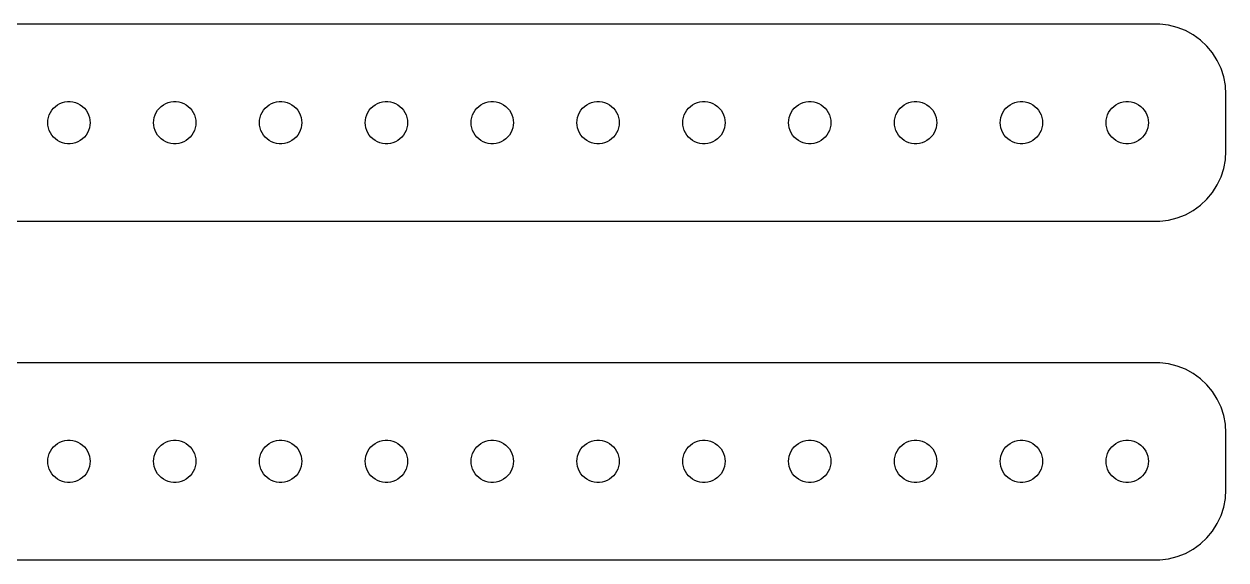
# Model space of a CAD drawing. Header units: metres. Extents: x -164 to 164, y 41 to 79.
# Drawn here: x 79.3 to 164.5, y 41 to 79 of the extents above; entities that cross this region are included whole.
import ezdxf

# ---------------------------------------------------------------- set-up
doc = ezdxf.new("R2010")
doc.units = ezdxf.units.M

msp = doc.modelspace()

# ---------------------------------------------------------------- linework, layer by layer
for p, q in [((159.814, 78.9901), (-159.814, 78.9901)), ((160.437, 78.9114), (159.814, 78.9901)), ((161.045, 78.7553), (160.437, 78.9114)), ((161.629, 78.5241), (161.045, 78.7553)), ((162.179, 78.2216), (161.629, 78.5241)), ((162.687, 77.8526), (162.179, 78.2216)), ((163.145, 77.4227), (162.687, 77.8526)), ((163.545, 76.9389), (163.145, 77.4227)), ((163.882, 76.4088), (163.545, 76.9389)), ((164.149, 75.8406), (163.882, 76.4088)), ((164.343, 75.2434), (164.149, 75.8406)), ((164.461, 74.6267), (164.343, 75.2434)), ((164.5, 74), (164.461, 74.6267)), ((81.5439, 73.1558), (81.6963, 73.2665)), ((81.6963, 73.2665), (81.8613, 73.3572)), ((81.8613, 73.3572), (82.0365, 73.4266)), ((82.0365, 73.4266), (82.2189, 73.4734)), ((82.2189, 73.4734), (82.4058, 73.497)), ((82.4058, 73.497), (82.5942, 73.497)), ((82.5942, 73.497), (82.7811, 73.4734)), ((82.7811, 73.4734), (82.9635, 73.4266)), ((82.9635, 73.4266), (83.1387, 73.3572)), ((83.1387, 73.3572), (83.3037, 73.2665)), ((83.3037, 73.2665), (83.4561, 73.1558)), ((89.0439, 73.1558), (89.1963, 73.2665)), ((89.1963, 73.2665), (89.3613, 73.3572)), ((89.3613, 73.3572), (89.5365, 73.4266)), ((89.5365, 73.4266), (89.7189, 73.4734)), ((89.7189, 73.4734), (89.9058, 73.497)), ((89.9058, 73.497), (90.0942, 73.497)), ((90.0942, 73.497), (90.2811, 73.4734)), ((90.2811, 73.4734), (90.4635, 73.4266)), ((90.4635, 73.4266), (90.6387, 73.3572)), ((90.6387, 73.3572), (90.8037, 73.2665)), ((90.8037, 73.2665), (90.9561, 73.1558)), ((96.5439, 73.1558), (96.6963, 73.2665)), ((96.6963, 73.2665), (96.8613, 73.3572)), ((96.8613, 73.3572), (97.0365, 73.4266)), ((97.0365, 73.4266), (97.2189, 73.4734)), ((97.2189, 73.4734), (97.4058, 73.497)), ((97.4058, 73.497), (97.5942, 73.497)), ((97.5942, 73.497), (97.7811, 73.4734)), ((97.7811, 73.4734), (97.9635, 73.4266)), ((97.9635, 73.4266), (98.1387, 73.3572)), ((98.1387, 73.3572), (98.3037, 73.2665)), ((98.3037, 73.2665), (98.4561, 73.1558)), ((104.044, 73.1558), (104.196, 73.2665)), ((104.196, 73.2665), (104.361, 73.3572)), ((104.361, 73.3572), (104.536, 73.4266)), ((104.536, 73.4266), (104.719, 73.4734)), ((104.719, 73.4734), (104.906, 73.497)), ((104.906, 73.497), (105.094, 73.497)), ((105.094, 73.497), (105.281, 73.4734)), ((105.281, 73.4734), (105.464, 73.4266)), ((105.464, 73.4266), (105.639, 73.3572)), ((105.639, 73.3572), (105.804, 73.2665)), ((105.804, 73.2665), (105.956, 73.1558)), ((111.544, 73.1558), (111.696, 73.2665)), ((111.696, 73.2665), (111.861, 73.3572)), ((111.861, 73.3572), (112.036, 73.4266)), ((112.036, 73.4266), (112.219, 73.4734)), ((112.219, 73.4734), (112.406, 73.497)), ((112.406, 73.497), (112.594, 73.497)), ((112.594, 73.497), (112.781, 73.4734)), ((112.781, 73.4734), (112.964, 73.4266)), ((112.964, 73.4266), (113.139, 73.3572)), ((113.139, 73.3572), (113.304, 73.2665)), ((113.304, 73.2665), (113.456, 73.1558)), ((119.044, 73.1558), (119.196, 73.2665)), ((119.196, 73.2665), (119.361, 73.3572)), ((119.361, 73.3572), (119.536, 73.4266)), ((119.536, 73.4266), (119.719, 73.4734)), ((119.719, 73.4734), (119.906, 73.497)), ((119.906, 73.497), (120.094, 73.497)), ((120.094, 73.497), (120.281, 73.4734)), ((120.281, 73.4734), (120.464, 73.4266)), ((120.464, 73.4266), (120.639, 73.3572)), ((120.639, 73.3572), (120.804, 73.2665)), ((120.804, 73.2665), (120.956, 73.1558)), ((126.544, 73.1558), (126.696, 73.2665)), ((126.696, 73.2665), (126.861, 73.3572)), ((126.861, 73.3572), (127.036, 73.4266)), ((127.036, 73.4266), (127.219, 73.4734)), ((127.219, 73.4734), (127.406, 73.497)), ((127.406, 73.497), (127.594, 73.497)), ((127.594, 73.497), (127.781, 73.4734)), ((127.781, 73.4734), (127.964, 73.4266)), ((127.964, 73.4266), (128.139, 73.3572)), ((128.139, 73.3572), (128.304, 73.2665)), ((128.304, 73.2665), (128.456, 73.1558)), ((134.044, 73.1558), (134.196, 73.2665)), ((134.196, 73.2665), (134.361, 73.3572)), ((134.361, 73.3572), (134.536, 73.4266)), ((134.536, 73.4266), (134.719, 73.4734)), ((134.719, 73.4734), (134.906, 73.497)), ((134.906, 73.497), (135.094, 73.497)), ((135.094, 73.497), (135.281, 73.4734)), ((135.281, 73.4734), (135.464, 73.4266)), ((135.464, 73.4266), (135.639, 73.3572)), ((135.639, 73.3572), (135.804, 73.2665)), ((135.804, 73.2665), (135.956, 73.1558)), ((141.544, 73.1558), (141.696, 73.2665)), ((141.696, 73.2665), (141.861, 73.3572)), ((141.861, 73.3572), (142.036, 73.4266)), ((142.036, 73.4266), (142.219, 73.4734)), ((142.219, 73.4734), (142.406, 73.497)), ((142.406, 73.497), (142.594, 73.497)), ((142.594, 73.497), (142.781, 73.4734)), ((142.781, 73.4734), (142.964, 73.4266)), ((142.964, 73.4266), (143.139, 73.3572)), ((143.139, 73.3572), (143.304, 73.2665)), ((143.304, 73.2665), (143.456, 73.1558)), ((149.044, 73.1558), (149.196, 73.2665)), ((149.196, 73.2665), (149.361, 73.3572)), ((149.361, 73.3572), (149.536, 73.4266)), ((149.536, 73.4266), (149.719, 73.4734)), ((149.719, 73.4734), (149.906, 73.497)), ((149.906, 73.497), (150.094, 73.497)), ((150.094, 73.497), (150.281, 73.4734)), ((150.281, 73.4734), (150.464, 73.4266)), ((150.464, 73.4266), (150.639, 73.3572)), ((150.639, 73.3572), (150.804, 73.2665)), ((150.804, 73.2665), (150.956, 73.1558)), ((156.544, 73.1558), (156.696, 73.2665)), ((156.696, 73.2665), (156.861, 73.3572)), ((156.861, 73.3572), (157.036, 73.4266)), ((157.036, 73.4266), (157.219, 73.4734)), ((157.219, 73.4734), (157.406, 73.497)), ((157.406, 73.497), (157.594, 73.497)), ((157.594, 73.497), (157.781, 73.4734)), ((157.781, 73.4734), (157.964, 73.4266)), ((157.964, 73.4266), (158.139, 73.3572)), ((158.139, 73.3572), (158.304, 73.2665)), ((158.304, 73.2665), (158.456, 73.1558)), ((164.5, 70), (164.5, 74)), ((81.0471, 72.373), (81.1053, 72.5522)), ((81.1053, 72.5522), (81.1855, 72.7226)), ((81.1855, 72.7226), (81.2865, 72.8817)), ((81.2865, 72.8817), (81.4065, 73.0268)), ((81.4065, 73.0268), (81.5439, 73.1558)), ((83.4561, 73.1558), (83.5934, 73.0268)), ((83.5934, 73.0268), (83.7135, 72.8817)), ((83.7135, 72.8817), (83.8145, 72.7226)), ((83.8145, 72.7226), (83.8947, 72.5522)), ((83.8947, 72.5522), (83.9529, 72.373)), ((88.5471, 72.373), (88.6053, 72.5522)), ((88.6053, 72.5522), (88.6855, 72.7226)), ((88.6855, 72.7226), (88.7865, 72.8817)), ((88.7865, 72.8817), (88.9065, 73.0268)), ((88.9065, 73.0268), (89.0439, 73.1558)), ((90.9561, 73.1558), (91.0934, 73.0268)), ((91.0934, 73.0268), (91.2135, 72.8817)), ((91.2135, 72.8817), (91.3145, 72.7226)), ((91.3145, 72.7226), (91.3947, 72.5522)), ((91.3947, 72.5522), (91.4529, 72.373)), ((96.0471, 72.373), (96.1053, 72.5522)), ((96.1053, 72.5522), (96.1855, 72.7226)), ((96.1855, 72.7226), (96.2865, 72.8817)), ((96.2865, 72.8817), (96.4065, 73.0268)), ((96.4065, 73.0268), (96.5439, 73.1558)), ((98.4561, 73.1558), (98.5934, 73.0268)), ((98.5934, 73.0268), (98.7135, 72.8817)), ((98.7135, 72.8817), (98.8145, 72.7226)), ((98.8145, 72.7226), (98.8947, 72.5522)), ((98.8947, 72.5522), (98.9529, 72.373)), ((103.547, 72.373), (103.605, 72.5522)), ((103.605, 72.5522), (103.686, 72.7226)), ((103.686, 72.7226), (103.786, 72.8817)), ((103.786, 72.8817), (103.907, 73.0268)), ((103.907, 73.0268), (104.044, 73.1558)), ((105.956, 73.1558), (106.093, 73.0268)), ((106.093, 73.0268), (106.214, 72.8817)), ((106.214, 72.8817), (106.314, 72.7226)), ((106.314, 72.7226), (106.395, 72.5522)), ((106.395, 72.5522), (106.453, 72.373)), ((111.047, 72.373), (111.105, 72.5522)), ((111.105, 72.5522), (111.186, 72.7226)), ((111.186, 72.7226), (111.286, 72.8817)), ((111.286, 72.8817), (111.407, 73.0268)), ((111.407, 73.0268), (111.544, 73.1558)), ((113.456, 73.1558), (113.593, 73.0268)), ((113.593, 73.0268), (113.714, 72.8817)), ((113.714, 72.8817), (113.814, 72.7226)), ((113.814, 72.7226), (113.895, 72.5522)), ((113.895, 72.5522), (113.953, 72.373)), ((118.547, 72.373), (118.605, 72.5522)), ((118.605, 72.5522), (118.686, 72.7226)), ((118.686, 72.7226), (118.786, 72.8817)), ((118.786, 72.8817), (118.907, 73.0268)), ((118.907, 73.0268), (119.044, 73.1558)), ((120.956, 73.1558), (121.093, 73.0268)), ((121.093, 73.0268), (121.214, 72.8817)), ((121.214, 72.8817), (121.314, 72.7226)), ((121.314, 72.7226), (121.395, 72.5522)), ((121.395, 72.5522), (121.453, 72.373)), ((126.047, 72.373), (126.105, 72.5522)), ((126.105, 72.5522), (126.186, 72.7226)), ((126.186, 72.7226), (126.286, 72.8817)), ((126.286, 72.8817), (126.407, 73.0268)), ((126.407, 73.0268), (126.544, 73.1558)), ((128.456, 73.1558), (128.593, 73.0268)), ((128.593, 73.0268), (128.714, 72.8817)), ((128.714, 72.8817), (128.814, 72.7226)), ((128.814, 72.7226), (128.895, 72.5522)), ((128.895, 72.5522), (128.953, 72.373)), ((133.547, 72.373), (133.605, 72.5522)), ((133.605, 72.5522), (133.686, 72.7226)), ((133.686, 72.7226), (133.786, 72.8817)), ((133.786, 72.8817), (133.907, 73.0268)), ((133.907, 73.0268), (134.044, 73.1558)), ((135.956, 73.1558), (136.093, 73.0268)), ((136.093, 73.0268), (136.214, 72.8817)), ((136.214, 72.8817), (136.314, 72.7226)), ((136.314, 72.7226), (136.395, 72.5522)), ((136.395, 72.5522), (136.453, 72.373)), ((141.047, 72.373), (141.105, 72.5522)), ((141.105, 72.5522), (141.186, 72.7226)), ((141.186, 72.7226), (141.286, 72.8817)), ((141.286, 72.8817), (141.407, 73.0268)), ((141.407, 73.0268), (141.544, 73.1558)), ((143.456, 73.1558), (143.593, 73.0268)), ((143.593, 73.0268), (143.714, 72.8817)), ((143.714, 72.8817), (143.814, 72.7226)), ((143.814, 72.7226), (143.895, 72.5522)), ((143.895, 72.5522), (143.953, 72.373)), ((148.547, 72.373), (148.605, 72.5522)), ((148.605, 72.5522), (148.686, 72.7226)), ((148.686, 72.7226), (148.786, 72.8817)), ((148.786, 72.8817), (148.907, 73.0268)), ((148.907, 73.0268), (149.044, 73.1558)), ((150.956, 73.1558), (151.093, 73.0268)), ((151.093, 73.0268), (151.214, 72.8817)), ((151.214, 72.8817), (151.314, 72.7226)), ((151.314, 72.7226), (151.395, 72.5522)), ((151.395, 72.5522), (151.453, 72.373)), ((156.047, 72.373), (156.105, 72.5522)), ((156.105, 72.5522), (156.186, 72.7226)), ((156.186, 72.7226), (156.286, 72.8817)), ((156.286, 72.8817), (156.407, 73.0268)), ((156.407, 73.0268), (156.544, 73.1558)), ((158.456, 73.1558), (158.593, 73.0268)), ((158.593, 73.0268), (158.714, 72.8817)), ((158.714, 72.8817), (158.814, 72.7226)), ((158.814, 72.7226), (158.895, 72.5522)), ((158.895, 72.5522), (158.953, 72.373)), ((81, 72), (81.0118, 72.188)), ((81.0118, 71.812), (81, 72)), ((81.0118, 72.188), (81.0471, 72.373)), ((81.0471, 71.627), (81.0118, 71.812)), ((81.1053, 71.4478), (81.0471, 71.627)), ((83.9529, 71.627), (83.8947, 71.4478)), ((83.9529, 72.373), (83.9882, 72.188)), ((83.9882, 71.812), (83.9529, 71.627)), ((83.9882, 72.188), (84, 72)), ((84, 72), (83.9882, 71.812)), ((88.5, 72), (88.5118, 72.188)), ((88.5118, 71.812), (88.5, 72)), ((88.5118, 72.188), (88.5471, 72.373)), ((88.5471, 71.627), (88.5118, 71.812)), ((88.6053, 71.4478), (88.5471, 71.627)), ((91.4529, 71.627), (91.3947, 71.4478)), ((91.4529, 72.373), (91.4882, 72.188)), ((91.4882, 71.812), (91.4529, 71.627)), ((91.4882, 72.188), (91.5, 72)), ((91.5, 72), (91.4882, 71.812)), ((96, 72), (96.0118, 72.188)), ((96.0118, 71.812), (96, 72)), ((96.0118, 72.188), (96.0471, 72.373)), ((96.0471, 71.627), (96.0118, 71.812)), ((96.1053, 71.4478), (96.0471, 71.627)), ((98.9529, 71.627), (98.8947, 71.4478)), ((98.9529, 72.373), (98.9882, 72.188)), ((98.9882, 71.812), (98.9529, 71.627)), ((98.9882, 72.188), (99, 72)), ((99, 72), (98.9882, 71.812)), ((103.5, 72), (103.512, 72.188)), ((103.512, 71.812), (103.5, 72)), ((103.512, 72.188), (103.547, 72.373)), ((103.547, 71.627), (103.512, 71.812)), ((103.605, 71.4478), (103.547, 71.627)), ((106.453, 71.627), (106.395, 71.4478)), ((106.453, 72.373), (106.488, 72.188)), ((106.488, 71.812), (106.453, 71.627)), ((106.488, 72.188), (106.5, 72)), ((106.5, 72), (106.488, 71.812)), ((111, 72), (111.012, 72.188)), ((111.012, 71.812), (111, 72)), ((111.012, 72.188), (111.047, 72.373)), ((111.047, 71.627), (111.012, 71.812)), ((111.105, 71.4478), (111.047, 71.627)), ((113.953, 71.627), (113.895, 71.4478)), ((113.953, 72.373), (113.988, 72.188)), ((113.988, 71.812), (113.953, 71.627)), ((113.988, 72.188), (114, 72)), ((114, 72), (113.988, 71.812)), ((118.5, 72), (118.512, 72.188)), ((118.512, 71.812), (118.5, 72)), ((118.512, 72.188), (118.547, 72.373)), ((118.547, 71.627), (118.512, 71.812)), ((118.605, 71.4478), (118.547, 71.627)), ((121.453, 71.627), (121.395, 71.4478)), ((121.453, 72.373), (121.488, 72.188)), ((121.488, 71.812), (121.453, 71.627)), ((121.488, 72.188), (121.5, 72)), ((121.5, 72), (121.488, 71.812)), ((126, 72), (126.012, 72.188)), ((126.012, 71.812), (126, 72)), ((126.012, 72.188), (126.047, 72.373)), ((126.047, 71.627), (126.012, 71.812)), ((126.105, 71.4478), (126.047, 71.627)), ((128.953, 71.627), (128.895, 71.4478)), ((128.953, 72.373), (128.988, 72.188)), ((128.988, 71.812), (128.953, 71.627)), ((128.988, 72.188), (129, 72)), ((129, 72), (128.988, 71.812)), ((133.5, 72), (133.512, 72.188)), ((133.512, 71.812), (133.5, 72)), ((133.512, 72.188), (133.547, 72.373)), ((133.547, 71.627), (133.512, 71.812)), ((133.605, 71.4478), (133.547, 71.627)), ((136.453, 71.627), (136.395, 71.4478)), ((136.453, 72.373), (136.488, 72.188)), ((136.488, 71.812), (136.453, 71.627)), ((136.488, 72.188), (136.5, 72)), ((136.5, 72), (136.488, 71.812)), ((141, 72), (141.012, 72.188)), ((141.012, 71.812), (141, 72)), ((141.012, 72.188), (141.047, 72.373)), ((141.047, 71.627), (141.012, 71.812)), ((141.105, 71.4478), (141.047, 71.627)), ((143.953, 71.627), (143.895, 71.4478)), ((143.953, 72.373), (143.988, 72.188)), ((143.988, 71.812), (143.953, 71.627)), ((143.988, 72.188), (144, 72)), ((144, 72), (143.988, 71.812)), ((148.5, 72), (148.512, 72.188)), ((148.512, 71.812), (148.5, 72)), ((148.512, 72.188), (148.547, 72.373)), ((148.547, 71.627), (148.512, 71.812)), ((148.605, 71.4478), (148.547, 71.627)), ((151.453, 71.627), (151.395, 71.4478)), ((151.453, 72.373), (151.488, 72.188)), ((151.488, 71.812), (151.453, 71.627)), ((151.488, 72.188), (151.5, 72)), ((151.5, 72), (151.488, 71.812)), ((156, 72), (156.012, 72.188)), ((156.012, 71.812), (156, 72)), ((156.012, 72.188), (156.047, 72.373)), ((156.047, 71.627), (156.012, 71.812)), ((156.105, 71.4478), (156.047, 71.627)), ((158.953, 71.627), (158.895, 71.4478)), ((158.953, 72.373), (158.988, 72.188)), ((158.988, 71.812), (158.953, 71.627)), ((158.988, 72.188), (159, 72)), ((159, 72), (158.988, 71.812)), ((81.1855, 71.2774), (81.1053, 71.4478)), ((81.2865, 71.1183), (81.1855, 71.2774)), ((81.4065, 70.9732), (81.2865, 71.1183)), ((81.5439, 70.8442), (81.4065, 70.9732)), ((81.6963, 70.7335), (81.5439, 70.8442)), ((81.8613, 70.6428), (81.6963, 70.7335)), ((83.3037, 70.7335), (83.1387, 70.6428)), ((83.4561, 70.8442), (83.3037, 70.7335)), ((83.5934, 70.9732), (83.4561, 70.8442)), ((83.7135, 71.1183), (83.5934, 70.9732)), ((83.8145, 71.2774), (83.7135, 71.1183)), ((83.8947, 71.4478), (83.8145, 71.2774)), ((88.6855, 71.2774), (88.6053, 71.4478)), ((88.7865, 71.1183), (88.6855, 71.2774)), ((88.9065, 70.9732), (88.7865, 71.1183)), ((89.0439, 70.8442), (88.9065, 70.9732)), ((89.1963, 70.7335), (89.0439, 70.8442)), ((89.3613, 70.6428), (89.1963, 70.7335)), ((90.8037, 70.7335), (90.6387, 70.6428)), ((90.9561, 70.8442), (90.8037, 70.7335)), ((91.0934, 70.9732), (90.9561, 70.8442)), ((91.2135, 71.1183), (91.0934, 70.9732)), ((91.3145, 71.2774), (91.2135, 71.1183)), ((91.3947, 71.4478), (91.3145, 71.2774)), ((96.1855, 71.2774), (96.1053, 71.4478)), ((96.2865, 71.1183), (96.1855, 71.2774)), ((96.4065, 70.9732), (96.2865, 71.1183)), ((96.5439, 70.8442), (96.4065, 70.9732)), ((96.6963, 70.7335), (96.5439, 70.8442)), ((96.8613, 70.6428), (96.6963, 70.7335)), ((98.3037, 70.7335), (98.1387, 70.6428)), ((98.4561, 70.8442), (98.3037, 70.7335)), ((98.5934, 70.9732), (98.4561, 70.8442)), ((98.7135, 71.1183), (98.5934, 70.9732)), ((98.8145, 71.2774), (98.7135, 71.1183)), ((98.8947, 71.4478), (98.8145, 71.2774)), ((103.686, 71.2774), (103.605, 71.4478)), ((103.786, 71.1183), (103.686, 71.2774)), ((103.907, 70.9732), (103.786, 71.1183)), ((104.044, 70.8442), (103.907, 70.9732)), ((104.196, 70.7335), (104.044, 70.8442)), ((104.361, 70.6428), (104.196, 70.7335)), ((105.804, 70.7335), (105.639, 70.6428)), ((105.956, 70.8442), (105.804, 70.7335)), ((106.093, 70.9732), (105.956, 70.8442)), ((106.214, 71.1183), (106.093, 70.9732)), ((106.314, 71.2774), (106.214, 71.1183)), ((106.395, 71.4478), (106.314, 71.2774)), ((111.186, 71.2774), (111.105, 71.4478)), ((111.286, 71.1183), (111.186, 71.2774)), ((111.407, 70.9732), (111.286, 71.1183)), ((111.544, 70.8442), (111.407, 70.9732)), ((111.696, 70.7335), (111.544, 70.8442)), ((111.861, 70.6428), (111.696, 70.7335)), ((113.304, 70.7335), (113.139, 70.6428)), ((113.456, 70.8442), (113.304, 70.7335)), ((113.593, 70.9732), (113.456, 70.8442)), ((113.714, 71.1183), (113.593, 70.9732)), ((113.814, 71.2774), (113.714, 71.1183)), ((113.895, 71.4478), (113.814, 71.2774)), ((118.686, 71.2774), (118.605, 71.4478)), ((118.786, 71.1183), (118.686, 71.2774)), ((118.907, 70.9732), (118.786, 71.1183)), ((119.044, 70.8442), (118.907, 70.9732)), ((119.196, 70.7335), (119.044, 70.8442)), ((119.361, 70.6428), (119.196, 70.7335)), ((120.804, 70.7335), (120.639, 70.6428)), ((120.956, 70.8442), (120.804, 70.7335)), ((121.093, 70.9732), (120.956, 70.8442)), ((121.214, 71.1183), (121.093, 70.9732)), ((121.314, 71.2774), (121.214, 71.1183)), ((121.395, 71.4478), (121.314, 71.2774)), ((126.186, 71.2774), (126.105, 71.4478)), ((126.286, 71.1183), (126.186, 71.2774)), ((126.407, 70.9732), (126.286, 71.1183)), ((126.544, 70.8442), (126.407, 70.9732)), ((126.696, 70.7335), (126.544, 70.8442)), ((126.861, 70.6428), (126.696, 70.7335)), ((128.304, 70.7335), (128.139, 70.6428)), ((128.456, 70.8442), (128.304, 70.7335)), ((128.593, 70.9732), (128.456, 70.8442)), ((128.714, 71.1183), (128.593, 70.9732)), ((128.814, 71.2774), (128.714, 71.1183)), ((128.895, 71.4478), (128.814, 71.2774)), ((133.686, 71.2774), (133.605, 71.4478)), ((133.786, 71.1183), (133.686, 71.2774)), ((133.907, 70.9732), (133.786, 71.1183)), ((134.044, 70.8442), (133.907, 70.9732)), ((134.196, 70.7335), (134.044, 70.8442)), ((134.361, 70.6428), (134.196, 70.7335)), ((135.804, 70.7335), (135.639, 70.6428)), ((135.956, 70.8442), (135.804, 70.7335)), ((136.093, 70.9732), (135.956, 70.8442)), ((136.214, 71.1183), (136.093, 70.9732)), ((136.314, 71.2774), (136.214, 71.1183)), ((136.395, 71.4478), (136.314, 71.2774)), ((141.186, 71.2774), (141.105, 71.4478)), ((141.286, 71.1183), (141.186, 71.2774)), ((141.407, 70.9732), (141.286, 71.1183)), ((141.544, 70.8442), (141.407, 70.9732)), ((141.696, 70.7335), (141.544, 70.8442)), ((141.861, 70.6428), (141.696, 70.7335)), ((143.304, 70.7335), (143.139, 70.6428)), ((143.456, 70.8442), (143.304, 70.7335)), ((143.593, 70.9732), (143.456, 70.8442)), ((143.714, 71.1183), (143.593, 70.9732)), ((143.814, 71.2774), (143.714, 71.1183)), ((143.895, 71.4478), (143.814, 71.2774)), ((148.686, 71.2774), (148.605, 71.4478)), ((148.786, 71.1183), (148.686, 71.2774)), ((148.907, 70.9732), (148.786, 71.1183)), ((149.044, 70.8442), (148.907, 70.9732)), ((149.196, 70.7335), (149.044, 70.8442)), ((149.361, 70.6428), (149.196, 70.7335)), ((150.804, 70.7335), (150.639, 70.6428)), ((150.956, 70.8442), (150.804, 70.7335)), ((151.093, 70.9732), (150.956, 70.8442)), ((151.214, 71.1183), (151.093, 70.9732)), ((151.314, 71.2774), (151.214, 71.1183)), ((151.395, 71.4478), (151.314, 71.2774)), ((156.186, 71.2774), (156.105, 71.4478)), ((156.286, 71.1183), (156.186, 71.2774)), ((156.407, 70.9732), (156.286, 71.1183)), ((156.544, 70.8442), (156.407, 70.9732)), ((156.696, 70.7335), (156.544, 70.8442)), ((156.861, 70.6428), (156.696, 70.7335)), ((158.304, 70.7335), (158.139, 70.6428)), ((158.456, 70.8442), (158.304, 70.7335)), ((158.593, 70.9732), (158.456, 70.8442)), ((158.714, 71.1183), (158.593, 70.9732)), ((158.814, 71.2774), (158.714, 71.1183)), ((158.895, 71.4478), (158.814, 71.2774)), ((82.0365, 70.5734), (81.8613, 70.6428)), ((82.2189, 70.5266), (82.0365, 70.5734)), ((82.4058, 70.503), (82.2189, 70.5266)), ((82.5942, 70.503), (82.4058, 70.503)), ((82.7811, 70.5266), (82.5942, 70.503)), ((82.9635, 70.5734), (82.7811, 70.5266)), ((83.1387, 70.6428), (82.9635, 70.5734)), ((89.5365, 70.5734), (89.3613, 70.6428)), ((89.7189, 70.5266), (89.5365, 70.5734)), ((89.9058, 70.503), (89.7189, 70.5266)), ((90.0942, 70.503), (89.9058, 70.503)), ((90.2811, 70.5266), (90.0942, 70.503)), ((90.4635, 70.5734), (90.2811, 70.5266)), ((90.6387, 70.6428), (90.4635, 70.5734)), ((97.0365, 70.5734), (96.8613, 70.6428)), ((97.2189, 70.5266), (97.0365, 70.5734)), ((97.4058, 70.503), (97.2189, 70.5266)), ((97.5942, 70.503), (97.4058, 70.503)), ((97.7811, 70.5266), (97.5942, 70.503)), ((97.9635, 70.5734), (97.7811, 70.5266)), ((98.1387, 70.6428), (97.9635, 70.5734)), ((104.536, 70.5734), (104.361, 70.6428)), ((104.719, 70.5266), (104.536, 70.5734)), ((104.906, 70.503), (104.719, 70.5266)), ((105.094, 70.503), (104.906, 70.503)), ((105.281, 70.5266), (105.094, 70.503)), ((105.464, 70.5734), (105.281, 70.5266)), ((105.639, 70.6428), (105.464, 70.5734)), ((112.036, 70.5734), (111.861, 70.6428)), ((112.219, 70.5266), (112.036, 70.5734)), ((112.406, 70.503), (112.219, 70.5266)), ((112.594, 70.503), (112.406, 70.503)), ((112.781, 70.5266), (112.594, 70.503)), ((112.964, 70.5734), (112.781, 70.5266)), ((113.139, 70.6428), (112.964, 70.5734)), ((119.536, 70.5734), (119.361, 70.6428)), ((119.719, 70.5266), (119.536, 70.5734)), ((119.906, 70.503), (119.719, 70.5266)), ((120.094, 70.503), (119.906, 70.503)), ((120.281, 70.5266), (120.094, 70.503)), ((120.464, 70.5734), (120.281, 70.5266)), ((120.639, 70.6428), (120.464, 70.5734)), ((127.036, 70.5734), (126.861, 70.6428)), ((127.219, 70.5266), (127.036, 70.5734)), ((127.406, 70.503), (127.219, 70.5266)), ((127.594, 70.503), (127.406, 70.503)), ((127.781, 70.5266), (127.594, 70.503)), ((127.964, 70.5734), (127.781, 70.5266)), ((128.139, 70.6428), (127.964, 70.5734)), ((134.536, 70.5734), (134.361, 70.6428)), ((134.719, 70.5266), (134.536, 70.5734)), ((134.906, 70.503), (134.719, 70.5266)), ((135.094, 70.503), (134.906, 70.503)), ((135.281, 70.5266), (135.094, 70.503)), ((135.464, 70.5734), (135.281, 70.5266)), ((135.639, 70.6428), (135.464, 70.5734)), ((142.036, 70.5734), (141.861, 70.6428)), ((142.219, 70.5266), (142.036, 70.5734)), ((142.406, 70.503), (142.219, 70.5266)), ((142.594, 70.503), (142.406, 70.503)), ((142.781, 70.5266), (142.594, 70.503)), ((142.964, 70.5734), (142.781, 70.5266)), ((143.139, 70.6428), (142.964, 70.5734)), ((149.536, 70.5734), (149.361, 70.6428)), ((149.719, 70.5266), (149.536, 70.5734)), ((149.906, 70.503), (149.719, 70.5266)), ((150.094, 70.503), (149.906, 70.503)), ((150.281, 70.5266), (150.094, 70.503)), ((150.464, 70.5734), (150.281, 70.5266)), ((150.639, 70.6428), (150.464, 70.5734)), ((157.036, 70.5734), (156.861, 70.6428)), ((157.219, 70.5266), (157.036, 70.5734)), ((157.406, 70.503), (157.219, 70.5266)), ((157.594, 70.503), (157.406, 70.503)), ((157.781, 70.5266), (157.594, 70.503)), ((157.964, 70.5734), (157.781, 70.5266)), ((158.139, 70.6428), (157.964, 70.5734)), ((164.461, 69.3733), (164.5, 70)), ((164.343, 68.7566), (164.461, 69.3733)), ((163.882, 67.5912), (164.149, 68.1594)), ((164.149, 68.1594), (164.343, 68.7566)), ((163.545, 67.0611), (163.882, 67.5912)), ((162.687, 66.1474), (163.145, 66.5773)), ((163.145, 66.5773), (163.545, 67.0611)), ((161.629, 65.4759), (162.179, 65.7784)), ((162.179, 65.7784), (162.687, 66.1474)), ((-159.814, 65.0099), (159.814, 65.0099)), ((159.814, 65.0099), (160.437, 65.0886)), ((160.437, 65.0886), (161.045, 65.2447)), ((161.045, 65.2447), (161.629, 65.4759)), ((159.814, 54.9901), (-159.814, 54.9901)), ((160.437, 54.9114), (159.814, 54.9901)), ((161.045, 54.7553), (160.437, 54.9114)), ((161.629, 54.5241), (161.045, 54.7553)), ((162.179, 54.2216), (161.629, 54.5241)), ((162.687, 53.8526), (162.179, 54.2216)), ((163.145, 53.4227), (162.687, 53.8526)), ((163.545, 52.9389), (163.145, 53.4227)), ((163.882, 52.4088), (163.545, 52.9389)), ((164.149, 51.8406), (163.882, 52.4088)), ((164.343, 51.2434), (164.149, 51.8406)), ((164.461, 50.6267), (164.343, 51.2434)), ((164.5, 50), (164.461, 50.6267)), ((81.8613, 49.3572), (82.0365, 49.4266)), ((82.0365, 49.4266), (82.2189, 49.4734)), ((82.2189, 49.4734), (82.4058, 49.497)), ((82.4058, 49.497), (82.5942, 49.497)), ((82.5942, 49.497), (82.7811, 49.4734)), ((82.7811, 49.4734), (82.9635, 49.4266)), ((82.9635, 49.4266), (83.1387, 49.3572)), ((89.3613, 49.3572), (89.5365, 49.4266)), ((89.5365, 49.4266), (89.7189, 49.4734)), ((89.7189, 49.4734), (89.9058, 49.497)), ((89.9058, 49.497), (90.0942, 49.497)), ((90.0942, 49.497), (90.2811, 49.4734)), ((90.2811, 49.4734), (90.4635, 49.4266)), ((90.4635, 49.4266), (90.6387, 49.3572)), ((96.8613, 49.3572), (97.0365, 49.4266)), ((97.0365, 49.4266), (97.2189, 49.4734)), ((97.2189, 49.4734), (97.4058, 49.497)), ((97.4058, 49.497), (97.5942, 49.497)), ((97.5942, 49.497), (97.7811, 49.4734)), ((97.7811, 49.4734), (97.9635, 49.4266)), ((97.9635, 49.4266), (98.1387, 49.3572)), ((104.361, 49.3572), (104.536, 49.4266)), ((104.536, 49.4266), (104.719, 49.4734)), ((104.719, 49.4734), (104.906, 49.497)), ((104.906, 49.497), (105.094, 49.497)), ((105.094, 49.497), (105.281, 49.4734)), ((105.281, 49.4734), (105.464, 49.4266)), ((105.464, 49.4266), (105.639, 49.3572)), ((111.861, 49.3572), (112.036, 49.4266)), ((112.036, 49.4266), (112.219, 49.4734)), ((112.219, 49.4734), (112.406, 49.497)), ((112.406, 49.497), (112.594, 49.497)), ((112.594, 49.497), (112.781, 49.4734)), ((112.781, 49.4734), (112.964, 49.4266)), ((112.964, 49.4266), (113.139, 49.3572)), ((119.361, 49.3572), (119.536, 49.4266)), ((119.536, 49.4266), (119.719, 49.4734)), ((119.719, 49.4734), (119.906, 49.497)), ((119.906, 49.497), (120.094, 49.497)), ((120.094, 49.497), (120.281, 49.4734)), ((120.281, 49.4734), (120.464, 49.4266)), ((120.464, 49.4266), (120.639, 49.3572)), ((126.861, 49.3572), (127.036, 49.4266)), ((127.036, 49.4266), (127.219, 49.4734)), ((127.219, 49.4734), (127.406, 49.497)), ((127.406, 49.497), (127.594, 49.497)), ((127.594, 49.497), (127.781, 49.4734)), ((127.781, 49.4734), (127.964, 49.4266)), ((127.964, 49.4266), (128.139, 49.3572)), ((134.361, 49.3572), (134.536, 49.4266)), ((134.536, 49.4266), (134.719, 49.4734)), ((134.719, 49.4734), (134.906, 49.497)), ((134.906, 49.497), (135.094, 49.497)), ((135.094, 49.497), (135.281, 49.4734)), ((135.281, 49.4734), (135.464, 49.4266)), ((135.464, 49.4266), (135.639, 49.3572)), ((141.861, 49.3572), (142.036, 49.4266)), ((142.036, 49.4266), (142.219, 49.4734)), ((142.219, 49.4734), (142.406, 49.497)), ((142.406, 49.497), (142.594, 49.497)), ((142.594, 49.497), (142.781, 49.4734)), ((142.781, 49.4734), (142.964, 49.4266)), ((142.964, 49.4266), (143.139, 49.3572)), ((149.361, 49.3572), (149.536, 49.4266)), ((149.536, 49.4266), (149.719, 49.4734)), ((149.719, 49.4734), (149.906, 49.497)), ((149.906, 49.497), (150.094, 49.497)), ((150.094, 49.497), (150.281, 49.4734)), ((150.281, 49.4734), (150.464, 49.4266)), ((150.464, 49.4266), (150.639, 49.3572)), ((156.861, 49.3572), (157.036, 49.4266)), ((157.036, 49.4266), (157.219, 49.4734)), ((157.219, 49.4734), (157.406, 49.497)), ((157.406, 49.497), (157.594, 49.497)), ((157.594, 49.497), (157.781, 49.4734)), ((157.781, 49.4734), (157.964, 49.4266)), ((157.964, 49.4266), (158.139, 49.3572)), ((164.5, 46), (164.5, 50)), ((81.1053, 48.5522), (81.1855, 48.7226)), ((81.1855, 48.7226), (81.2865, 48.8817)), ((81.2865, 48.8817), (81.4065, 49.0268)), ((81.4065, 49.0268), (81.5439, 49.1558)), ((81.5439, 49.1558), (81.6963, 49.2665)), ((81.6963, 49.2665), (81.8613, 49.3572)), ((83.1387, 49.3572), (83.3037, 49.2665)), ((83.3037, 49.2665), (83.4561, 49.1558)), ((83.4561, 49.1558), (83.5934, 49.0268)), ((83.5934, 49.0268), (83.7135, 48.8817)), ((83.7135, 48.8817), (83.8145, 48.7226)), ((83.8145, 48.7226), (83.8947, 48.5522)), ((88.6053, 48.5522), (88.6855, 48.7226)), ((88.6855, 48.7226), (88.7865, 48.8817)), ((88.7865, 48.8817), (88.9065, 49.0268)), ((88.9065, 49.0268), (89.0439, 49.1558)), ((89.0439, 49.1558), (89.1963, 49.2665)), ((89.1963, 49.2665), (89.3613, 49.3572)), ((90.6387, 49.3572), (90.8037, 49.2665)), ((90.8037, 49.2665), (90.9561, 49.1558)), ((90.9561, 49.1558), (91.0934, 49.0268)), ((91.0934, 49.0268), (91.2135, 48.8817)), ((91.2135, 48.8817), (91.3145, 48.7226)), ((91.3145, 48.7226), (91.3947, 48.5522)), ((96.1053, 48.5522), (96.1855, 48.7226)), ((96.1855, 48.7226), (96.2865, 48.8817)), ((96.2865, 48.8817), (96.4065, 49.0268)), ((96.4065, 49.0268), (96.5439, 49.1558)), ((96.5439, 49.1558), (96.6963, 49.2665)), ((96.6963, 49.2665), (96.8613, 49.3572)), ((98.1387, 49.3572), (98.3037, 49.2665)), ((98.3037, 49.2665), (98.4561, 49.1558)), ((98.4561, 49.1558), (98.5934, 49.0268)), ((98.5934, 49.0268), (98.7135, 48.8817)), ((98.7135, 48.8817), (98.8145, 48.7226)), ((98.8145, 48.7226), (98.8947, 48.5522)), ((103.605, 48.5522), (103.686, 48.7226)), ((103.686, 48.7226), (103.786, 48.8817)), ((103.786, 48.8817), (103.907, 49.0268)), ((103.907, 49.0268), (104.044, 49.1558)), ((104.044, 49.1558), (104.196, 49.2665)), ((104.196, 49.2665), (104.361, 49.3572)), ((105.639, 49.3572), (105.804, 49.2665)), ((105.804, 49.2665), (105.956, 49.1558)), ((105.956, 49.1558), (106.093, 49.0268)), ((106.093, 49.0268), (106.214, 48.8817)), ((106.214, 48.8817), (106.314, 48.7226)), ((106.314, 48.7226), (106.395, 48.5522)), ((111.105, 48.5522), (111.186, 48.7226)), ((111.186, 48.7226), (111.286, 48.8817)), ((111.286, 48.8817), (111.407, 49.0268)), ((111.407, 49.0268), (111.544, 49.1558)), ((111.544, 49.1558), (111.696, 49.2665)), ((111.696, 49.2665), (111.861, 49.3572)), ((113.139, 49.3572), (113.304, 49.2665)), ((113.304, 49.2665), (113.456, 49.1558)), ((113.456, 49.1558), (113.593, 49.0268)), ((113.593, 49.0268), (113.714, 48.8817)), ((113.714, 48.8817), (113.814, 48.7226)), ((113.814, 48.7226), (113.895, 48.5522)), ((118.605, 48.5522), (118.686, 48.7226)), ((118.686, 48.7226), (118.786, 48.8817)), ((118.786, 48.8817), (118.907, 49.0268)), ((118.907, 49.0268), (119.044, 49.1558)), ((119.044, 49.1558), (119.196, 49.2665)), ((119.196, 49.2665), (119.361, 49.3572)), ((120.639, 49.3572), (120.804, 49.2665)), ((120.804, 49.2665), (120.956, 49.1558)), ((120.956, 49.1558), (121.093, 49.0268)), ((121.093, 49.0268), (121.214, 48.8817)), ((121.214, 48.8817), (121.314, 48.7226)), ((121.314, 48.7226), (121.395, 48.5522)), ((126.105, 48.5522), (126.186, 48.7226)), ((126.186, 48.7226), (126.286, 48.8817)), ((126.286, 48.8817), (126.407, 49.0268)), ((126.407, 49.0268), (126.544, 49.1558)), ((126.544, 49.1558), (126.696, 49.2665)), ((126.696, 49.2665), (126.861, 49.3572)), ((128.139, 49.3572), (128.304, 49.2665)), ((128.304, 49.2665), (128.456, 49.1558)), ((128.456, 49.1558), (128.593, 49.0268)), ((128.593, 49.0268), (128.714, 48.8817)), ((128.714, 48.8817), (128.814, 48.7226)), ((128.814, 48.7226), (128.895, 48.5522)), ((133.605, 48.5522), (133.686, 48.7226)), ((133.686, 48.7226), (133.786, 48.8817)), ((133.786, 48.8817), (133.907, 49.0268)), ((133.907, 49.0268), (134.044, 49.1558)), ((134.044, 49.1558), (134.196, 49.2665)), ((134.196, 49.2665), (134.361, 49.3572)), ((135.639, 49.3572), (135.804, 49.2665)), ((135.804, 49.2665), (135.956, 49.1558)), ((135.956, 49.1558), (136.093, 49.0268)), ((136.093, 49.0268), (136.214, 48.8817)), ((136.214, 48.8817), (136.314, 48.7226)), ((136.314, 48.7226), (136.395, 48.5522)), ((141.105, 48.5522), (141.186, 48.7226)), ((141.186, 48.7226), (141.286, 48.8817)), ((141.286, 48.8817), (141.407, 49.0268)), ((141.407, 49.0268), (141.544, 49.1558)), ((141.544, 49.1558), (141.696, 49.2665)), ((141.696, 49.2665), (141.861, 49.3572)), ((143.139, 49.3572), (143.304, 49.2665)), ((143.304, 49.2665), (143.456, 49.1558)), ((143.456, 49.1558), (143.593, 49.0268)), ((143.593, 49.0268), (143.714, 48.8817)), ((143.714, 48.8817), (143.814, 48.7226)), ((143.814, 48.7226), (143.895, 48.5522)), ((148.605, 48.5522), (148.686, 48.7226)), ((148.686, 48.7226), (148.786, 48.8817)), ((148.786, 48.8817), (148.907, 49.0268)), ((148.907, 49.0268), (149.044, 49.1558)), ((149.044, 49.1558), (149.196, 49.2665)), ((149.196, 49.2665), (149.361, 49.3572)), ((150.639, 49.3572), (150.804, 49.2665)), ((150.804, 49.2665), (150.956, 49.1558)), ((150.956, 49.1558), (151.093, 49.0268)), ((151.093, 49.0268), (151.214, 48.8817)), ((151.214, 48.8817), (151.314, 48.7226)), ((151.314, 48.7226), (151.395, 48.5522)), ((156.105, 48.5522), (156.186, 48.7226)), ((156.186, 48.7226), (156.286, 48.8817)), ((156.286, 48.8817), (156.407, 49.0268)), ((156.407, 49.0268), (156.544, 49.1558)), ((156.544, 49.1558), (156.696, 49.2665)), ((156.696, 49.2665), (156.861, 49.3572)), ((158.139, 49.3572), (158.304, 49.2665)), ((158.304, 49.2665), (158.456, 49.1558)), ((158.456, 49.1558), (158.593, 49.0268)), ((158.593, 49.0268), (158.714, 48.8817)), ((158.714, 48.8817), (158.814, 48.7226)), ((158.814, 48.7226), (158.895, 48.5522)), ((81, 48), (81.0118, 48.188)), ((81.0118, 47.812), (81, 48)), ((81.0118, 48.188), (81.0471, 48.373)), ((81.0471, 47.627), (81.0118, 47.812)), ((81.0471, 48.373), (81.1053, 48.5522)), ((83.8947, 48.5522), (83.9529, 48.373)), ((83.9529, 48.373), (83.9882, 48.188)), ((83.9882, 47.812), (83.9529, 47.627)), ((83.9882, 48.188), (84, 48)), ((84, 48), (83.9882, 47.812)), ((88.5, 48), (88.5118, 48.188)), ((88.5118, 47.812), (88.5, 48)), ((88.5118, 48.188), (88.5471, 48.373)), ((88.5471, 47.627), (88.5118, 47.812)), ((88.5471, 48.373), (88.6053, 48.5522)), ((91.3947, 48.5522), (91.4529, 48.373)), ((91.4529, 48.373), (91.4882, 48.188)), ((91.4882, 47.812), (91.4529, 47.627)), ((91.4882, 48.188), (91.5, 48)), ((91.5, 48), (91.4882, 47.812)), ((96, 48), (96.0118, 48.188)), ((96.0118, 47.812), (96, 48)), ((96.0118, 48.188), (96.0471, 48.373)), ((96.0471, 47.627), (96.0118, 47.812)), ((96.0471, 48.373), (96.1053, 48.5522)), ((98.8947, 48.5522), (98.9529, 48.373)), ((98.9529, 48.373), (98.9882, 48.188)), ((98.9882, 47.812), (98.9529, 47.627)), ((98.9882, 48.188), (99, 48)), ((99, 48), (98.9882, 47.812)), ((103.5, 48), (103.512, 48.188)), ((103.512, 47.812), (103.5, 48)), ((103.512, 48.188), (103.547, 48.373)), ((103.547, 47.627), (103.512, 47.812)), ((103.547, 48.373), (103.605, 48.5522)), ((106.395, 48.5522), (106.453, 48.373)), ((106.453, 48.373), (106.488, 48.188)), ((106.488, 47.812), (106.453, 47.627)), ((106.488, 48.188), (106.5, 48)), ((106.5, 48), (106.488, 47.812)), ((111, 48), (111.012, 48.188)), ((111.012, 47.812), (111, 48)), ((111.012, 48.188), (111.047, 48.373)), ((111.047, 47.627), (111.012, 47.812)), ((111.047, 48.373), (111.105, 48.5522)), ((113.895, 48.5522), (113.953, 48.373)), ((113.953, 48.373), (113.988, 48.188)), ((113.988, 47.812), (113.953, 47.627)), ((113.988, 48.188), (114, 48)), ((114, 48), (113.988, 47.812)), ((118.5, 48), (118.512, 48.188)), ((118.512, 47.812), (118.5, 48)), ((118.512, 48.188), (118.547, 48.373)), ((118.547, 47.627), (118.512, 47.812)), ((118.547, 48.373), (118.605, 48.5522)), ((121.395, 48.5522), (121.453, 48.373)), ((121.453, 48.373), (121.488, 48.188)), ((121.488, 47.812), (121.453, 47.627)), ((121.488, 48.188), (121.5, 48)), ((121.5, 48), (121.488, 47.812)), ((126, 48), (126.012, 48.188)), ((126.012, 47.812), (126, 48)), ((126.012, 48.188), (126.047, 48.373)), ((126.047, 47.627), (126.012, 47.812)), ((126.047, 48.373), (126.105, 48.5522)), ((128.895, 48.5522), (128.953, 48.373)), ((128.953, 48.373), (128.988, 48.188)), ((128.988, 47.812), (128.953, 47.627)), ((128.988, 48.188), (129, 48)), ((129, 48), (128.988, 47.812)), ((133.5, 48), (133.512, 48.188)), ((133.512, 47.812), (133.5, 48)), ((133.512, 48.188), (133.547, 48.373)), ((133.547, 47.627), (133.512, 47.812)), ((133.547, 48.373), (133.605, 48.5522)), ((136.395, 48.5522), (136.453, 48.373)), ((136.453, 48.373), (136.488, 48.188)), ((136.488, 47.812), (136.453, 47.627)), ((136.488, 48.188), (136.5, 48)), ((136.5, 48), (136.488, 47.812)), ((141, 48), (141.012, 48.188)), ((141.012, 47.812), (141, 48)), ((141.012, 48.188), (141.047, 48.373)), ((141.047, 47.627), (141.012, 47.812)), ((141.047, 48.373), (141.105, 48.5522)), ((143.895, 48.5522), (143.953, 48.373)), ((143.953, 48.373), (143.988, 48.188)), ((143.988, 47.812), (143.953, 47.627)), ((143.988, 48.188), (144, 48)), ((144, 48), (143.988, 47.812)), ((148.5, 48), (148.512, 48.188)), ((148.512, 47.812), (148.5, 48)), ((148.512, 48.188), (148.547, 48.373)), ((148.547, 47.627), (148.512, 47.812)), ((148.547, 48.373), (148.605, 48.5522)), ((151.395, 48.5522), (151.453, 48.373)), ((151.453, 48.373), (151.488, 48.188)), ((151.488, 47.812), (151.453, 47.627)), ((151.488, 48.188), (151.5, 48)), ((151.5, 48), (151.488, 47.812)), ((156, 48), (156.012, 48.188)), ((156.012, 47.812), (156, 48)), ((156.012, 48.188), (156.047, 48.373)), ((156.047, 47.627), (156.012, 47.812)), ((156.047, 48.373), (156.105, 48.5522)), ((158.895, 48.5522), (158.953, 48.373)), ((158.953, 48.373), (158.988, 48.188)), ((158.988, 47.812), (158.953, 47.627)), ((158.988, 48.188), (159, 48)), ((159, 48), (158.988, 47.812)), ((81.1053, 47.4478), (81.0471, 47.627)), ((81.1855, 47.2774), (81.1053, 47.4478)), ((81.2865, 47.1183), (81.1855, 47.2774)), ((81.4065, 46.9732), (81.2865, 47.1183)), ((81.5439, 46.8442), (81.4065, 46.9732)), ((83.5934, 46.9732), (83.4561, 46.8442)), ((83.7135, 47.1183), (83.5934, 46.9732)), ((83.8145, 47.2774), (83.7135, 47.1183)), ((83.8947, 47.4478), (83.8145, 47.2774)), ((83.9529, 47.627), (83.8947, 47.4478)), ((88.6053, 47.4478), (88.5471, 47.627)), ((88.6855, 47.2774), (88.6053, 47.4478)), ((88.7865, 47.1183), (88.6855, 47.2774)), ((88.9065, 46.9732), (88.7865, 47.1183)), ((89.0439, 46.8442), (88.9065, 46.9732)), ((91.0934, 46.9732), (90.9561, 46.8442)), ((91.2135, 47.1183), (91.0934, 46.9732)), ((91.3145, 47.2774), (91.2135, 47.1183)), ((91.3947, 47.4478), (91.3145, 47.2774)), ((91.4529, 47.627), (91.3947, 47.4478)), ((96.1053, 47.4478), (96.0471, 47.627)), ((96.1855, 47.2774), (96.1053, 47.4478)), ((96.2865, 47.1183), (96.1855, 47.2774)), ((96.4065, 46.9732), (96.2865, 47.1183)), ((96.5439, 46.8442), (96.4065, 46.9732)), ((98.5934, 46.9732), (98.4561, 46.8442)), ((98.7135, 47.1183), (98.5934, 46.9732)), ((98.8145, 47.2774), (98.7135, 47.1183)), ((98.8947, 47.4478), (98.8145, 47.2774)), ((98.9529, 47.627), (98.8947, 47.4478)), ((103.605, 47.4478), (103.547, 47.627)), ((103.686, 47.2774), (103.605, 47.4478)), ((103.786, 47.1183), (103.686, 47.2774)), ((103.907, 46.9732), (103.786, 47.1183)), ((104.044, 46.8442), (103.907, 46.9732)), ((106.093, 46.9732), (105.956, 46.8442)), ((106.214, 47.1183), (106.093, 46.9732)), ((106.314, 47.2774), (106.214, 47.1183)), ((106.395, 47.4478), (106.314, 47.2774)), ((106.453, 47.627), (106.395, 47.4478)), ((111.105, 47.4478), (111.047, 47.627)), ((111.186, 47.2774), (111.105, 47.4478)), ((111.286, 47.1183), (111.186, 47.2774)), ((111.407, 46.9732), (111.286, 47.1183)), ((111.544, 46.8442), (111.407, 46.9732)), ((113.593, 46.9732), (113.456, 46.8442)), ((113.714, 47.1183), (113.593, 46.9732)), ((113.814, 47.2774), (113.714, 47.1183)), ((113.895, 47.4478), (113.814, 47.2774)), ((113.953, 47.627), (113.895, 47.4478)), ((118.605, 47.4478), (118.547, 47.627)), ((118.686, 47.2774), (118.605, 47.4478)), ((118.786, 47.1183), (118.686, 47.2774)), ((118.907, 46.9732), (118.786, 47.1183)), ((119.044, 46.8442), (118.907, 46.9732)), ((121.093, 46.9732), (120.956, 46.8442)), ((121.214, 47.1183), (121.093, 46.9732)), ((121.314, 47.2774), (121.214, 47.1183)), ((121.395, 47.4478), (121.314, 47.2774)), ((121.453, 47.627), (121.395, 47.4478)), ((126.105, 47.4478), (126.047, 47.627)), ((126.186, 47.2774), (126.105, 47.4478)), ((126.286, 47.1183), (126.186, 47.2774)), ((126.407, 46.9732), (126.286, 47.1183)), ((126.544, 46.8442), (126.407, 46.9732)), ((128.593, 46.9732), (128.456, 46.8442)), ((128.714, 47.1183), (128.593, 46.9732)), ((128.814, 47.2774), (128.714, 47.1183)), ((128.895, 47.4478), (128.814, 47.2774)), ((128.953, 47.627), (128.895, 47.4478)), ((133.605, 47.4478), (133.547, 47.627)), ((133.686, 47.2774), (133.605, 47.4478)), ((133.786, 47.1183), (133.686, 47.2774)), ((133.907, 46.9732), (133.786, 47.1183)), ((134.044, 46.8442), (133.907, 46.9732)), ((136.093, 46.9732), (135.956, 46.8442)), ((136.214, 47.1183), (136.093, 46.9732)), ((136.314, 47.2774), (136.214, 47.1183)), ((136.395, 47.4478), (136.314, 47.2774)), ((136.453, 47.627), (136.395, 47.4478)), ((141.105, 47.4478), (141.047, 47.627)), ((141.186, 47.2774), (141.105, 47.4478)), ((141.286, 47.1183), (141.186, 47.2774)), ((141.407, 46.9732), (141.286, 47.1183)), ((141.544, 46.8442), (141.407, 46.9732)), ((143.593, 46.9732), (143.456, 46.8442)), ((143.714, 47.1183), (143.593, 46.9732)), ((143.814, 47.2774), (143.714, 47.1183)), ((143.895, 47.4478), (143.814, 47.2774)), ((143.953, 47.627), (143.895, 47.4478)), ((148.605, 47.4478), (148.547, 47.627)), ((148.686, 47.2774), (148.605, 47.4478)), ((148.786, 47.1183), (148.686, 47.2774)), ((148.907, 46.9732), (148.786, 47.1183)), ((149.044, 46.8442), (148.907, 46.9732)), ((151.093, 46.9732), (150.956, 46.8442)), ((151.214, 47.1183), (151.093, 46.9732)), ((151.314, 47.2774), (151.214, 47.1183)), ((151.395, 47.4478), (151.314, 47.2774)), ((151.453, 47.627), (151.395, 47.4478)), ((156.105, 47.4478), (156.047, 47.627)), ((156.186, 47.2774), (156.105, 47.4478)), ((156.286, 47.1183), (156.186, 47.2774)), ((156.407, 46.9732), (156.286, 47.1183)), ((156.544, 46.8442), (156.407, 46.9732)), ((158.593, 46.9732), (158.456, 46.8442)), ((158.714, 47.1183), (158.593, 46.9732)), ((158.814, 47.2774), (158.714, 47.1183)), ((158.895, 47.4478), (158.814, 47.2774)), ((158.953, 47.627), (158.895, 47.4478)), ((81.6963, 46.7335), (81.5439, 46.8442)), ((81.8613, 46.6428), (81.6963, 46.7335)), ((82.0365, 46.5734), (81.8613, 46.6428)), ((82.2189, 46.5266), (82.0365, 46.5734)), ((82.4058, 46.503), (82.2189, 46.5266)), ((82.5942, 46.503), (82.4058, 46.503)), ((82.7811, 46.5266), (82.5942, 46.503)), ((82.9635, 46.5734), (82.7811, 46.5266)), ((83.1387, 46.6428), (82.9635, 46.5734)), ((83.3037, 46.7335), (83.1387, 46.6428)), ((83.4561, 46.8442), (83.3037, 46.7335)), ((89.1963, 46.7335), (89.0439, 46.8442)), ((89.3613, 46.6428), (89.1963, 46.7335)), ((89.5365, 46.5734), (89.3613, 46.6428)), ((89.7189, 46.5266), (89.5365, 46.5734)), ((89.9058, 46.503), (89.7189, 46.5266)), ((90.0942, 46.503), (89.9058, 46.503)), ((90.2811, 46.5266), (90.0942, 46.503)), ((90.4635, 46.5734), (90.2811, 46.5266)), ((90.6387, 46.6428), (90.4635, 46.5734)), ((90.8037, 46.7335), (90.6387, 46.6428)), ((90.9561, 46.8442), (90.8037, 46.7335)), ((96.6963, 46.7335), (96.5439, 46.8442)), ((96.8613, 46.6428), (96.6963, 46.7335)), ((97.0365, 46.5734), (96.8613, 46.6428)), ((97.2189, 46.5266), (97.0365, 46.5734)), ((97.4058, 46.503), (97.2189, 46.5266)), ((97.5942, 46.503), (97.4058, 46.503)), ((97.7811, 46.5266), (97.5942, 46.503)), ((97.9635, 46.5734), (97.7811, 46.5266)), ((98.1387, 46.6428), (97.9635, 46.5734)), ((98.3037, 46.7335), (98.1387, 46.6428)), ((98.4561, 46.8442), (98.3037, 46.7335)), ((104.196, 46.7335), (104.044, 46.8442)), ((104.361, 46.6428), (104.196, 46.7335)), ((104.536, 46.5734), (104.361, 46.6428)), ((104.719, 46.5266), (104.536, 46.5734)), ((104.906, 46.503), (104.719, 46.5266)), ((105.094, 46.503), (104.906, 46.503)), ((105.281, 46.5266), (105.094, 46.503)), ((105.464, 46.5734), (105.281, 46.5266)), ((105.639, 46.6428), (105.464, 46.5734)), ((105.804, 46.7335), (105.639, 46.6428)), ((105.956, 46.8442), (105.804, 46.7335)), ((111.696, 46.7335), (111.544, 46.8442)), ((111.861, 46.6428), (111.696, 46.7335)), ((112.036, 46.5734), (111.861, 46.6428)), ((112.219, 46.5266), (112.036, 46.5734)), ((112.406, 46.503), (112.219, 46.5266)), ((112.594, 46.503), (112.406, 46.503)), ((112.781, 46.5266), (112.594, 46.503)), ((112.964, 46.5734), (112.781, 46.5266)), ((113.139, 46.6428), (112.964, 46.5734)), ((113.304, 46.7335), (113.139, 46.6428)), ((113.456, 46.8442), (113.304, 46.7335)), ((119.196, 46.7335), (119.044, 46.8442)), ((119.361, 46.6428), (119.196, 46.7335)), ((119.536, 46.5734), (119.361, 46.6428)), ((119.719, 46.5266), (119.536, 46.5734)), ((119.906, 46.503), (119.719, 46.5266)), ((120.094, 46.503), (119.906, 46.503)), ((120.281, 46.5266), (120.094, 46.503)), ((120.464, 46.5734), (120.281, 46.5266)), ((120.639, 46.6428), (120.464, 46.5734)), ((120.804, 46.7335), (120.639, 46.6428)), ((120.956, 46.8442), (120.804, 46.7335)), ((126.696, 46.7335), (126.544, 46.8442)), ((126.861, 46.6428), (126.696, 46.7335)), ((127.036, 46.5734), (126.861, 46.6428)), ((127.219, 46.5266), (127.036, 46.5734)), ((127.406, 46.503), (127.219, 46.5266)), ((127.594, 46.503), (127.406, 46.503)), ((127.781, 46.5266), (127.594, 46.503)), ((127.964, 46.5734), (127.781, 46.5266)), ((128.139, 46.6428), (127.964, 46.5734)), ((128.304, 46.7335), (128.139, 46.6428)), ((128.456, 46.8442), (128.304, 46.7335)), ((134.196, 46.7335), (134.044, 46.8442)), ((134.361, 46.6428), (134.196, 46.7335)), ((134.536, 46.5734), (134.361, 46.6428)), ((134.719, 46.5266), (134.536, 46.5734)), ((134.906, 46.503), (134.719, 46.5266)), ((135.094, 46.503), (134.906, 46.503)), ((135.281, 46.5266), (135.094, 46.503)), ((135.464, 46.5734), (135.281, 46.5266)), ((135.639, 46.6428), (135.464, 46.5734)), ((135.804, 46.7335), (135.639, 46.6428)), ((135.956, 46.8442), (135.804, 46.7335)), ((141.696, 46.7335), (141.544, 46.8442)), ((141.861, 46.6428), (141.696, 46.7335)), ((142.036, 46.5734), (141.861, 46.6428)), ((142.219, 46.5266), (142.036, 46.5734)), ((142.406, 46.503), (142.219, 46.5266)), ((142.594, 46.503), (142.406, 46.503)), ((142.781, 46.5266), (142.594, 46.503)), ((142.964, 46.5734), (142.781, 46.5266)), ((143.139, 46.6428), (142.964, 46.5734)), ((143.304, 46.7335), (143.139, 46.6428)), ((143.456, 46.8442), (143.304, 46.7335)), ((149.196, 46.7335), (149.044, 46.8442)), ((149.361, 46.6428), (149.196, 46.7335)), ((149.536, 46.5734), (149.361, 46.6428)), ((149.719, 46.5266), (149.536, 46.5734)), ((149.906, 46.503), (149.719, 46.5266)), ((150.094, 46.503), (149.906, 46.503)), ((150.281, 46.5266), (150.094, 46.503)), ((150.464, 46.5734), (150.281, 46.5266)), ((150.639, 46.6428), (150.464, 46.5734)), ((150.804, 46.7335), (150.639, 46.6428)), ((150.956, 46.8442), (150.804, 46.7335)), ((156.696, 46.7335), (156.544, 46.8442)), ((156.861, 46.6428), (156.696, 46.7335)), ((157.036, 46.5734), (156.861, 46.6428)), ((157.219, 46.5266), (157.036, 46.5734)), ((157.406, 46.503), (157.219, 46.5266)), ((157.594, 46.503), (157.406, 46.503)), ((157.781, 46.5266), (157.594, 46.503)), ((157.964, 46.5734), (157.781, 46.5266)), ((158.139, 46.6428), (157.964, 46.5734)), ((158.304, 46.7335), (158.139, 46.6428)), ((158.456, 46.8442), (158.304, 46.7335)), ((164.461, 45.3733), (164.5, 46)), ((164.343, 44.7566), (164.461, 45.3733)), ((164.149, 44.1594), (164.343, 44.7566)), ((163.545, 43.0611), (163.882, 43.5912)), ((163.882, 43.5912), (164.149, 44.1594)), ((163.145, 42.5773), (163.545, 43.0611)), ((161.629, 41.4759), (162.179, 41.7784)), ((162.179, 41.7784), (162.687, 42.1474)), ((162.687, 42.1474), (163.145, 42.5773)), ((-159.814, 41.0099), (159.814, 41.0099)), ((159.814, 41.0099), (160.437, 41.0886)), ((160.437, 41.0886), (161.045, 41.2447)), ((161.045, 41.2447), (161.629, 41.4759))]:
    msp.add_line(p, q)

doc.saveas('drawing.dxf')
